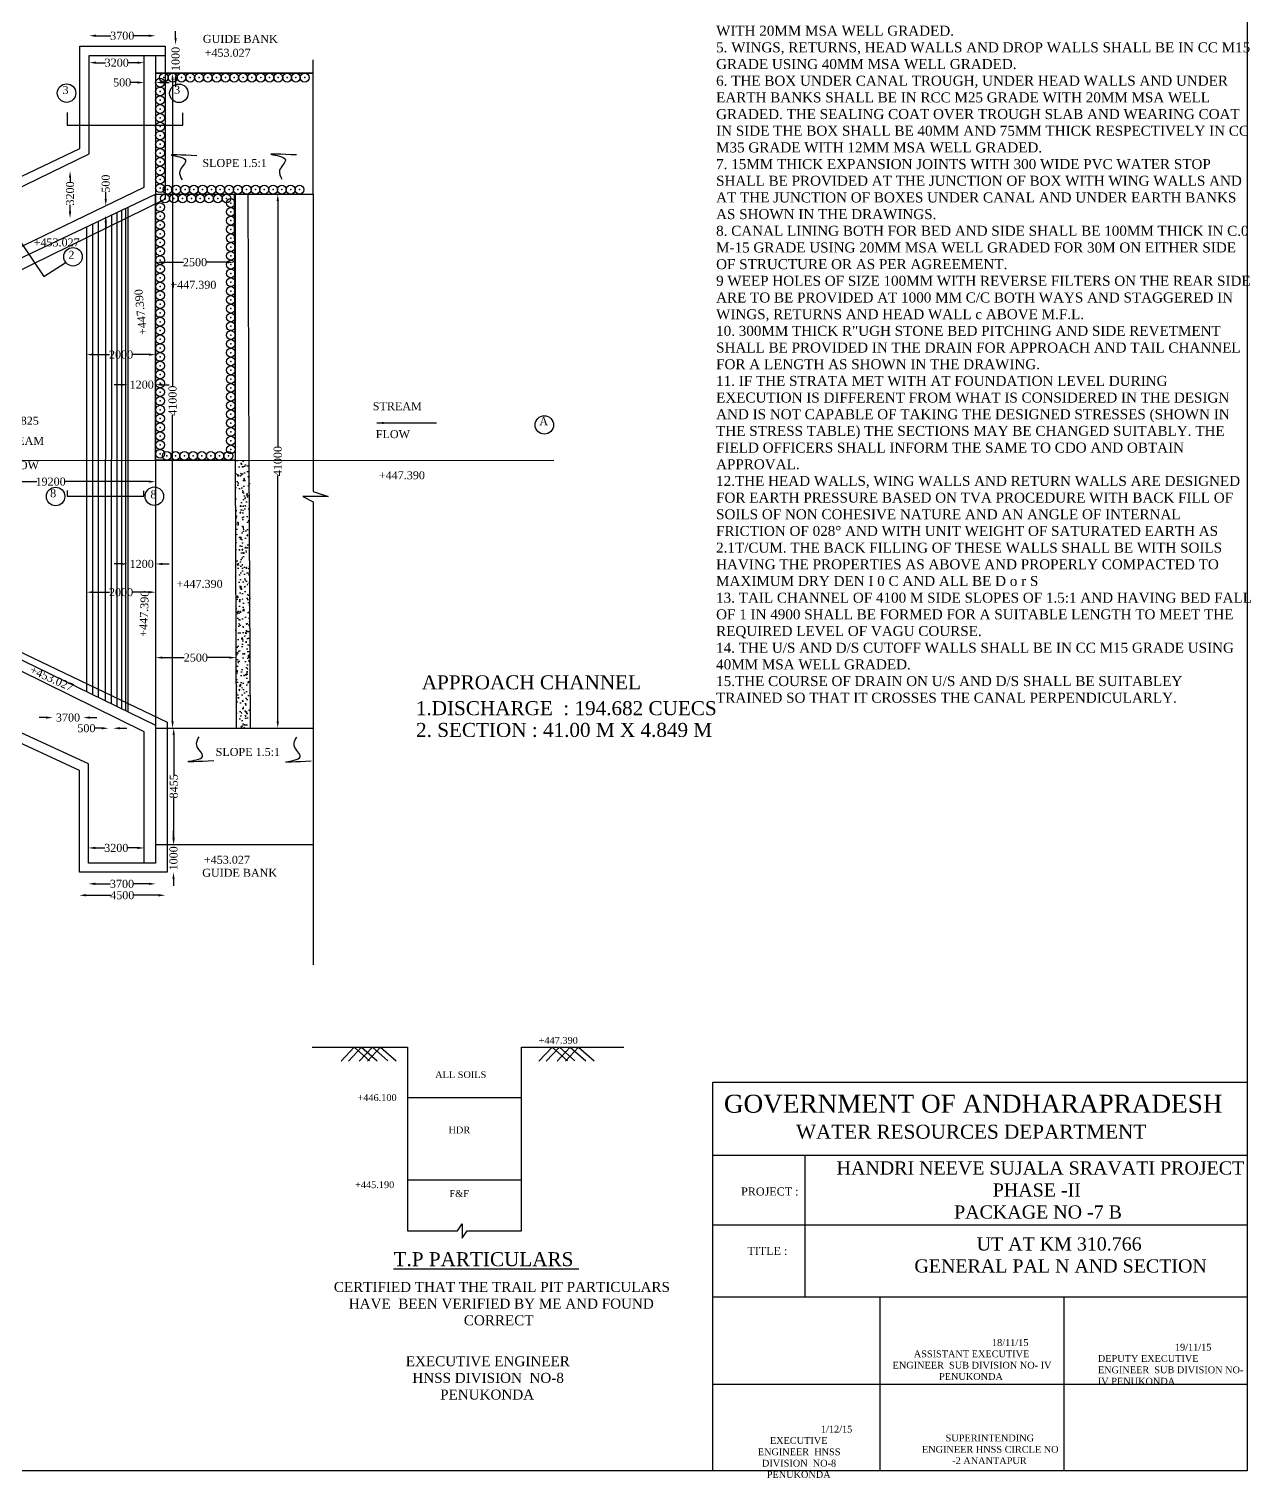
# Model space of a CAD drawing. Header units: feet. Extents: x -53249207 to -53240457, y 22140708 to 22146555.
# Drawn here: x -53243518 to -53240464, y 22140708 to 22144329 of the extents above; entities that cross this region are included whole.
import ezdxf

# ---------------------------------------------------------------- set-up
doc = ezdxf.new("R2010")
doc.units = ezdxf.units.FT
doc.header["$MEASUREMENT"] = 0
doc.header["$PDMODE"] = 32
doc.header["$PDSIZE"] = 22
doc.layers.add('DIMENSION', color=7, linetype='Continuous')
doc.styles.get("Standard").update_dxf_attribs({"font": 'times.ttf', "height": 20})
doc.dimstyles.get("Standard").update_dxf_attribs({"dimtxt": 17, "dimasz": 17, "dimexe": 0.18, "dimexo": 0.0625, "dimgap": 0.09, "dimtad": 0, "dimdec": 0, "dimzin": 0, "dimdsep": 46, "dimtxsty": 'Standard', "dimcen": 0.09, "dimse1": 1, "dimse2": 1, "dimadec": 0, "dimazin": 0, "dimtfac": 1, "dimtdec": 0, "dimtofl": 0, "dimtmove": 0, "dimatfit": 3, "dimfxl": 1, "dimtolj": 1, "dimtzin": 0, "dimarcsym": 0})

# ---------------------------------------------------------------- blocks, each defined once
blk = doc.blocks.new('*D150')
at = {"layer": 'Defpoints', "color": 0, "transparency": 16777216}
for p in [(-53243454.8, 22143974.3), (-53243415.8, 22143855.8), (-53243391.8, 22143855.8)]:
    blk.add_point(p, dxfattribs=at)
at = {"layer": 'DIMENSION', "color": 0, "lineweight": -2, "transparency": 16777216}
for p, q in [((-53243415.8, 22143957.3), (-53243415.8, 22143946.3)), ((-53243415.8, 22143872.8), (-53243415.8, 22143889.3))]:
    blk.add_line(p, q, dxfattribs=at)
at = {"layer": 'DIMENSION', "color": 0, "transparency": 16777216}
for points in [[(-53243418.6, 22143957.3), (-53243413, 22143957.3), (-53243415.8, 22143974.3)], [(-53243418.6, 22143872.8), (-53243413, 22143872.8), (-53243415.8, 22143855.8)]]:
    blk.add_solid(points, dxfattribs=at)
at = {"layer": 'DIMENSION', "color": 0, "transparency": 16777216, "insert": (-53243415.8, 22143917.8), "char_height": 20, "attachment_point": 5, "rotation": 90}
blk.add_mtext('\\A1;3200', dxfattribs=at)
blk = doc.blocks.new('*D151')
at = {"layer": 'Defpoints', "color": 0, "transparency": 16777216}
for p in [(-53243326.6, 22143887.3), (-53243326.6, 22143887.3), (-53243314.8, 22143862.8)]:
    blk.add_point(p, dxfattribs=at)
at = {"layer": 'DIMENSION', "color": 0, "lineweight": -2, "transparency": 16777216}
for p, q in [((-53243326.6, 22143904.3), (-53243326.6, 22143921.3)), ((-53243326.6, 22143845.8), (-53243326.6, 22143828.8))]:
    blk.add_line(p, q, dxfattribs=at)
at = {"layer": 'DIMENSION', "color": 0, "transparency": 16777216}
for points in [[(-53243329.4, 22143904.3), (-53243323.7, 22143904.3), (-53243326.6, 22143887.3)], [(-53243329.4, 22143845.8), (-53243323.7, 22143845.8), (-53243326.6, 22143862.8)]]:
    blk.add_solid(points, dxfattribs=at)
at = {"layer": 'DIMENSION', "color": 0, "transparency": 16777216, "insert": (-53243326.6, 22143942.3), "char_height": 20, "attachment_point": 5, "rotation": 90}
blk.add_mtext('\\A1;500', dxfattribs=at)
blk = doc.blocks.new('*D152')
at = {"layer": 'Defpoints', "color": 0, "transparency": 16777216}
for p in [(-53243230.5, 22144227.1), (-53243201.8, 22144227.1), (-53243230.5, 22144195.1)]:
    blk.add_point(p, dxfattribs=at)
at = {"layer": 'DIMENSION', "color": 0, "lineweight": -2, "transparency": 16777216}
for p, q in [((-53243247.5, 22144195.1), (-53243264.5, 22144195.1)), ((-53243184.8, 22144195.1), (-53243167.8, 22144195.1))]:
    blk.add_line(p, q, dxfattribs=at)
at = {"layer": 'DIMENSION', "color": 0, "transparency": 16777216}
for points in [[(-53243247.5, 22144197.9), (-53243247.5, 22144192.2), (-53243230.5, 22144195.1)], [(-53243184.8, 22144197.9), (-53243184.8, 22144192.2), (-53243201.8, 22144195.1)]]:
    blk.add_solid(points, dxfattribs=at)
at = {"layer": 'DIMENSION', "color": 0, "transparency": 16777216, "insert": (-53243285.5, 22144195.1), "char_height": 20, "attachment_point": 5}
blk.add_mtext('\\A1;500', dxfattribs=at)
blk = doc.blocks.new('*D153')
at = {"layer": 'Defpoints', "color": 0, "transparency": 16777216}
for p in [(-53243367.7, 22144244.6), (-53243367.7, 22144244.6), (-53243230.5, 22144244.6)]:
    blk.add_point(p, dxfattribs=at)
at = {"layer": 'DIMENSION', "color": 0, "lineweight": -2, "transparency": 16777216}
for p, q in [((-53243350.7, 22144244.6), (-53243327.6, 22144244.6)), ((-53243247.5, 22144244.6), (-53243270.6, 22144244.6))]:
    blk.add_line(p, q, dxfattribs=at)
at = {"layer": 'DIMENSION', "color": 0, "transparency": 16777216}
for points in [[(-53243350.7, 22144247.4), (-53243350.7, 22144241.8), (-53243367.7, 22144244.6)], [(-53243247.5, 22144247.4), (-53243247.5, 22144241.8), (-53243230.5, 22144244.6)]]:
    blk.add_solid(points, dxfattribs=at)
at = {"layer": 'DIMENSION', "color": 0, "transparency": 16777216, "insert": (-53243299.1, 22144244.6), "char_height": 20, "attachment_point": 5}
blk.add_mtext('\\A1;3200', dxfattribs=at)
blk = doc.blocks.new('*D154')
at = {"layer": 'Defpoints', "color": 0, "transparency": 16777216}
for p in [(-53243152.9, 22144289.6), (-53243152, 22144289.6), (-53243154, 22144218.3)]:
    blk.add_point(p, dxfattribs=at)
at = {"layer": 'DIMENSION', "color": 0, "lineweight": -2, "transparency": 16777216}
for p, q in [((-53243152, 22144306.6), (-53243152, 22144323.6)), ((-53243152, 22144201.3), (-53243152, 22144184.3))]:
    blk.add_line(p, q, dxfattribs=at)
at = {"layer": 'DIMENSION', "color": 0, "transparency": 16777216}
for points in [[(-53243154.8, 22144306.6), (-53243149.1, 22144306.6), (-53243152, 22144289.6)], [(-53243154.8, 22144201.3), (-53243149.1, 22144201.3), (-53243152, 22144218.3)]]:
    blk.add_solid(points, dxfattribs=at)
at = {"layer": 'DIMENSION', "color": 0, "transparency": 16777216, "insert": (-53243152, 22144253.9), "char_height": 20, "attachment_point": 5, "rotation": 90}
blk.add_mtext('\\A1;1000', dxfattribs=at)
blk = doc.blocks.new('*D155')
at = {"layer": 'Defpoints', "color": 0, "transparency": 16777216}
for p in [(-53243154, 22144218.3), (-53243159.5, 22142581.5), (-53243154, 22142581.5)]:
    blk.add_point(p, dxfattribs=at)
at = {"layer": 'DIMENSION', "color": 0, "lineweight": -2, "transparency": 16777216}
for p, q in [((-53243159.5, 22144201.3), (-53243159.5, 22143436.1)), ((-53243159.5, 22142598.5), (-53243159.5, 22143363.6))]:
    blk.add_line(p, q, dxfattribs=at)
at = {"layer": 'DIMENSION', "color": 0, "transparency": 16777216}
for points in [[(-53243162.4, 22144201.3), (-53243156.7, 22144201.3), (-53243159.5, 22144218.3)], [(-53243162.4, 22142598.5), (-53243156.7, 22142598.5), (-53243159.5, 22142581.5)]]:
    blk.add_solid(points, dxfattribs=at)
at = {"layer": 'DIMENSION', "color": 0, "transparency": 16777216, "insert": (-53243159.5, 22143399.9), "char_height": 20, "attachment_point": 5, "rotation": 90}
blk.add_mtext('\\A1;41000', dxfattribs=at)
blk = doc.blocks.new('*D156')
at = {"layer": 'Defpoints', "color": 0, "transparency": 16777216}
for p in [(-53243159.5, 22142581.5), (-53243159.5, 22142291), (-53243156.7, 22142291)]:
    blk.add_point(p, dxfattribs=at)
at = {"layer": 'DIMENSION', "color": 0, "lineweight": -2, "transparency": 16777216}
for p, q in [((-53243156.7, 22142564.5), (-53243156.7, 22142464)), ((-53243156.7, 22142308), (-53243156.7, 22142408.5))]:
    blk.add_line(p, q, dxfattribs=at)
at = {"layer": 'DIMENSION', "color": 0, "transparency": 16777216}
for points in [[(-53243159.5, 22142564.5), (-53243153.9, 22142564.5), (-53243156.7, 22142581.5)], [(-53243159.5, 22142308), (-53243153.9, 22142308), (-53243156.7, 22142291)]]:
    blk.add_solid(points, dxfattribs=at)
at = {"layer": 'DIMENSION', "color": 0, "transparency": 16777216, "insert": (-53243156.7, 22142436.2), "char_height": 20, "attachment_point": 5, "rotation": 90}
blk.add_mtext('\\A1;8455', dxfattribs=at)
blk = doc.blocks.new('*D157')
at = {"layer": 'Defpoints', "color": 0, "transparency": 16777216}
for p in [(-53243156.7, 22142291), (-53243157.2, 22142221.2), (-53243152.8, 22142221.2)]:
    blk.add_point(p, dxfattribs=at)
at = {"layer": 'DIMENSION', "color": 0, "lineweight": -2, "transparency": 16777216}
for p, q in [((-53243157.2, 22142308), (-53243157.2, 22142325)), ((-53243157.2, 22142204.2), (-53243157.2, 22142187.2))]:
    blk.add_line(p, q, dxfattribs=at)
at = {"layer": 'DIMENSION', "color": 0, "transparency": 16777216}
for points in [[(-53243160, 22142308), (-53243154.4, 22142308), (-53243157.2, 22142291)], [(-53243160, 22142204.2), (-53243154.4, 22142204.2), (-53243157.2, 22142221.2)]]:
    blk.add_solid(points, dxfattribs=at)
at = {"layer": 'DIMENSION', "color": 0, "transparency": 16777216, "insert": (-53243157.2, 22142256.1), "char_height": 20, "attachment_point": 5, "rotation": 90}
blk.add_mtext('\\A1;1000', dxfattribs=at)
blk = doc.blocks.new('*D158')
at = {"layer": 'Defpoints', "color": 0, "transparency": 16777216}
for p in [(-53243370, 22142282.2), (-53243230.3, 22142282.2), (-53243230.3, 22142282.2)]:
    blk.add_point(p, dxfattribs=at)
at = {"layer": 'DIMENSION', "color": 0, "lineweight": -2, "transparency": 16777216}
for p, q in [((-53243353, 22142282.2), (-53243328.7, 22142282.2)), ((-53243247.3, 22142282.2), (-53243271.7, 22142282.2))]:
    blk.add_line(p, q, dxfattribs=at)
at = {"layer": 'DIMENSION', "color": 0, "transparency": 16777216}
for points in [[(-53243353, 22142285), (-53243353, 22142279.4), (-53243370, 22142282.2)], [(-53243247.3, 22142285), (-53243247.3, 22142279.4), (-53243230.3, 22142282.2)]]:
    blk.add_solid(points, dxfattribs=at)
at = {"layer": 'DIMENSION', "color": 0, "transparency": 16777216, "insert": (-53243300.2, 22142282.2), "char_height": 20, "attachment_point": 5}
blk.add_mtext('\\A1;3200', dxfattribs=at)
blk = doc.blocks.new('*D159')
at = {"layer": 'Defpoints', "color": 0, "transparency": 16777216}
for p in [(-53243370, 22142244.5), (-53243201.8, 22142244.5), (-53243201.8, 22142192.4)]:
    blk.add_point(p, dxfattribs=at)
at = {"layer": 'DIMENSION', "color": 0, "lineweight": -2, "transparency": 16777216}
for p, q in [((-53243353, 22142192.4), (-53243314.4, 22142192.4)), ((-53243218.8, 22142192.4), (-53243257.4, 22142192.4))]:
    blk.add_line(p, q, dxfattribs=at)
at = {"layer": 'DIMENSION', "color": 0, "transparency": 16777216}
for points in [[(-53243353, 22142195.3), (-53243353, 22142189.6), (-53243370, 22142192.4)], [(-53243218.8, 22142195.3), (-53243218.8, 22142189.6), (-53243201.8, 22142192.4)]]:
    blk.add_solid(points, dxfattribs=at)
at = {"layer": 'DIMENSION', "color": 0, "transparency": 16777216, "insert": (-53243285.9, 22142192.4), "char_height": 20, "attachment_point": 5}
blk.add_mtext('\\A1;3700', dxfattribs=at)
blk = doc.blocks.new('*D160')
at = {"layer": 'Defpoints', "color": 0, "transparency": 16777216}
for p in [(-53243392.9, 22142163.9), (-53243177.7, 22142163.9), (-53243177.7, 22142163.9)]:
    blk.add_point(p, dxfattribs=at)
at = {"layer": 'DIMENSION', "color": 0, "lineweight": -2, "transparency": 16777216}
for p, q in [((-53243375.9, 22142163.9), (-53243314.2, 22142163.9)), ((-53243194.7, 22142163.9), (-53243256.5, 22142163.9))]:
    blk.add_line(p, q, dxfattribs=at)
at = {"layer": 'DIMENSION', "color": 0, "transparency": 16777216}
for points in [[(-53243375.9, 22142166.8), (-53243375.9, 22142161.1), (-53243392.9, 22142163.9)], [(-53243194.7, 22142166.8), (-53243194.7, 22142161.1), (-53243177.7, 22142163.9)]]:
    blk.add_solid(points, dxfattribs=at)
at = {"layer": 'DIMENSION', "color": 0, "transparency": 16777216, "insert": (-53243285.3, 22142163.9), "char_height": 20, "attachment_point": 5}
blk.add_mtext('\\A1;4500', dxfattribs=at)
blk = doc.blocks.new('*D161')
at = {"layer": 'Defpoints', "color": 0, "transparency": 16777216}
for p in [(-53243308, 22142640.5), (-53243319.9, 22142616.4), (-53243319.9, 22142581.3)]:
    blk.add_point(p, dxfattribs=at)
at = {"layer": 'DIMENSION', "color": 0, "lineweight": -2, "transparency": 16777216}
for p, q in [((-53243336.9, 22142581.3), (-53243353.9, 22142581.3)), ((-53243291, 22142581.3), (-53243274, 22142581.3))]:
    blk.add_line(p, q, dxfattribs=at)
at = {"layer": 'DIMENSION', "color": 0, "transparency": 16777216}
for points in [[(-53243336.9, 22142584.1), (-53243336.9, 22142578.5), (-53243319.9, 22142581.3)], [(-53243291, 22142584.1), (-53243291, 22142578.5), (-53243308, 22142581.3)]]:
    blk.add_solid(points, dxfattribs=at)
at = {"layer": 'DIMENSION', "color": 0, "transparency": 16777216, "insert": (-53243374.9, 22142581.3), "char_height": 20, "attachment_point": 5}
blk.add_mtext('\\A1;500', dxfattribs=at)
blk = doc.blocks.new('*D162')
at = {"layer": 'Defpoints', "color": 0, "transparency": 16777216}
for p in [(-53243383, 22142677), (-53243458.8, 22142608), (-53243458.8, 22142532.8)]:
    blk.add_point(p, dxfattribs=at)
at = {"layer": 'DIMENSION', "color": 0, "lineweight": -2, "transparency": 16777216}
for p, q in [((-53243475.8, 22142608), (-53243492.8, 22142608)), ((-53243366, 22142608), (-53243349, 22142608))]:
    blk.add_line(p, q, dxfattribs=at)
at = {"layer": 'DIMENSION', "color": 0, "transparency": 16777216}
for points in [[(-53243475.8, 22142610.8), (-53243475.8, 22142605.2), (-53243458.8, 22142608)], [(-53243366, 22142610.8), (-53243366, 22142605.2), (-53243383, 22142608)]]:
    blk.add_solid(points, dxfattribs=at)
at = {"layer": 'DIMENSION', "color": 0, "transparency": 16777216, "insert": (-53243420.9, 22142608), "char_height": 20, "attachment_point": 5}
blk.add_mtext('\\A1;3700', dxfattribs=at)
blk = doc.blocks.new('*D163')
at = {"layer": 'Defpoints', "color": 0, "transparency": 16777216}
for p in [(-53243201.8, 22142757), (-53243001, 22142757.8), (-53243001, 22142757.8)]:
    blk.add_point(p, dxfattribs=at)
at = {"layer": 'DIMENSION', "color": 0, "lineweight": -2, "transparency": 16777216}
for p, q in [((-53243184.8, 22142757.8), (-53243130.2, 22142757.8)), ((-53243018, 22142757.8), (-53243072.6, 22142757.8))]:
    blk.add_line(p, q, dxfattribs=at)
at = {"layer": 'DIMENSION', "color": 0, "transparency": 16777216}
for points in [[(-53243184.8, 22142760.7), (-53243184.8, 22142755), (-53243201.8, 22142757.8)], [(-53243018, 22142760.7), (-53243018, 22142755), (-53243001, 22142757.8)]]:
    blk.add_solid(points, dxfattribs=at)
at = {"layer": 'DIMENSION', "color": 0, "transparency": 16777216, "insert": (-53243101.4, 22142757.8), "char_height": 20, "attachment_point": 5}
blk.add_mtext('\\A1;2500', dxfattribs=at)
blk = doc.blocks.new('*D164')
at = {"layer": 'Defpoints', "color": 0, "transparency": 16777216}
for p in [(-53243374.7, 22142921.3), (-53243374.7, 22142920.9), (-53243201.8, 22142920.9)]:
    blk.add_point(p, dxfattribs=at)
at = {"layer": 'DIMENSION', "color": 0, "lineweight": -2, "transparency": 16777216}
for p, q in [((-53243357.7, 22142921.3), (-53243317, 22142921.3)), ((-53243218.8, 22142921.3), (-53243259.5, 22142921.3))]:
    blk.add_line(p, q, dxfattribs=at)
at = {"layer": 'DIMENSION', "color": 0, "transparency": 16777216}
for points in [[(-53243357.7, 22142924.2), (-53243357.7, 22142918.5), (-53243374.7, 22142921.3)], [(-53243218.8, 22142924.2), (-53243218.8, 22142918.5), (-53243201.8, 22142921.3)]]:
    blk.add_solid(points, dxfattribs=at)
at = {"layer": 'DIMENSION', "color": 0, "transparency": 16777216, "insert": (-53243288.3, 22142921.3), "char_height": 20, "attachment_point": 5}
blk.add_mtext('\\A1;2000', dxfattribs=at)
blk = doc.blocks.new('*D165')
at = {"layer": 'Defpoints', "color": 0, "transparency": 16777216}
for p in [(-53243271.6, 22142991.9), (-53243201.8, 22142991.9), (-53243201.8, 22142991.9)]:
    blk.add_point(p, dxfattribs=at)
at = {"layer": 'DIMENSION', "color": 0, "lineweight": -2, "transparency": 16777216}
for p, q in [((-53243288.6, 22142991.9), (-53243305.6, 22142991.9)), ((-53243184.8, 22142991.9), (-53243167.8, 22142991.9))]:
    blk.add_line(p, q, dxfattribs=at)
at = {"layer": 'DIMENSION', "color": 0, "transparency": 16777216}
for points in [[(-53243288.6, 22142994.7), (-53243288.6, 22142989.1), (-53243271.6, 22142991.9)], [(-53243184.8, 22142994.7), (-53243184.8, 22142989.1), (-53243201.8, 22142991.9)]]:
    blk.add_solid(points, dxfattribs=at)
at = {"layer": 'DIMENSION', "color": 0, "transparency": 16777216, "insert": (-53243236.7, 22142991.9), "char_height": 20, "attachment_point": 5}
blk.add_mtext('\\A1;1200', dxfattribs=at)
blk = doc.blocks.new('*D166')
at = {"layer": 'Defpoints', "color": 0, "transparency": 16777216}
for p in [(-53243201.8, 22143741.7), (-53243005, 22143745.8), (-53243005, 22143742.5)]:
    blk.add_point(p, dxfattribs=at)
at = {"layer": 'DIMENSION', "color": 0, "lineweight": -2, "transparency": 16777216}
for p, q in [((-53243184.8, 22143745.8), (-53243132.2, 22143745.8)), ((-53243022, 22143745.8), (-53243074.6, 22143745.8))]:
    blk.add_line(p, q, dxfattribs=at)
at = {"layer": 'DIMENSION', "color": 0, "transparency": 16777216}
for points in [[(-53243184.8, 22143748.7), (-53243184.8, 22143743), (-53243201.8, 22143745.8)], [(-53243022, 22143748.7), (-53243022, 22143743), (-53243005, 22143745.8)]]:
    blk.add_solid(points, dxfattribs=at)
at = {"layer": 'DIMENSION', "color": 0, "transparency": 16777216, "insert": (-53243103.4, 22143745.8), "char_height": 20, "attachment_point": 5}
blk.add_mtext('\\A1;2500', dxfattribs=at)
blk = doc.blocks.new('*D167')
at = {"layer": 'Defpoints', "color": 0, "transparency": 16777216}
for p in [(-53242902.5, 22143916.3), (-53242902.5, 22142581.5), (-53242896.6, 22142581.5)]:
    blk.add_point(p, dxfattribs=at)
at = {"layer": 'DIMENSION', "color": 0, "lineweight": -2, "transparency": 16777216}
for p, q in [((-53242896.6, 22143899.3), (-53242896.6, 22143285.1)), ((-53242896.6, 22142598.5), (-53242896.6, 22143212.6))]:
    blk.add_line(p, q, dxfattribs=at)
at = {"layer": 'DIMENSION', "color": 0, "transparency": 16777216}
for points in [[(-53242899.4, 22143899.3), (-53242893.7, 22143899.3), (-53242896.6, 22143916.3)], [(-53242899.4, 22142598.5), (-53242893.7, 22142598.5), (-53242896.6, 22142581.5)]]:
    blk.add_solid(points, dxfattribs=at)
at = {"layer": 'DIMENSION', "color": 0, "transparency": 16777216, "insert": (-53242896.6, 22143248.9), "char_height": 20, "attachment_point": 5, "rotation": 90}
blk.add_mtext('\\A1;41000', dxfattribs=at)
blk = doc.blocks.new('*D168')
at = {"layer": 'Defpoints', "color": 0, "transparency": 16777216}
for p in [(-53243727, 22143197.6), (-53243201.8, 22143197.6), (-53243201.8, 22143197.6)]:
    blk.add_point(p, dxfattribs=at)
at = {"layer": 'DIMENSION', "color": 0, "lineweight": -2, "transparency": 16777216}
for p, q in [((-53243710, 22143197.6), (-53243499.2, 22143197.6)), ((-53243218.8, 22143197.6), (-53243429.7, 22143197.6))]:
    blk.add_line(p, q, dxfattribs=at)
at = {"layer": 'DIMENSION', "color": 0, "transparency": 16777216}
for points in [[(-53243710, 22143200.4), (-53243710, 22143194.8), (-53243727, 22143197.6)], [(-53243218.8, 22143200.4), (-53243218.8, 22143194.8), (-53243201.8, 22143197.6)]]:
    blk.add_solid(points, dxfattribs=at)
at = {"layer": 'DIMENSION', "color": 0, "transparency": 16777216, "insert": (-53243464.4, 22143197.6), "char_height": 20, "attachment_point": 5}
blk.add_mtext('\\A1;19200', dxfattribs=at)
blk = doc.blocks.new('*D183')
at = {"layer": 'Defpoints', "color": 0, "transparency": 16777216}
for p in [(-53243271.5, 22143439.9), (-53243201.8, 22143439.9), (-53243201.8, 22143439.9)]:
    blk.add_point(p, dxfattribs=at)
at = {"layer": 'DIMENSION', "color": 0, "lineweight": -2, "transparency": 16777216}
for p, q in [((-53243288.5, 22143439.9), (-53243305.5, 22143439.9)), ((-53243184.8, 22143439.9), (-53243167.8, 22143439.9))]:
    blk.add_line(p, q, dxfattribs=at)
at = {"layer": 'DIMENSION', "color": 0, "transparency": 16777216}
for points in [[(-53243288.5, 22143442.7), (-53243288.5, 22143437), (-53243271.5, 22143439.9)], [(-53243184.8, 22143442.7), (-53243184.8, 22143437), (-53243201.8, 22143439.9)]]:
    blk.add_solid(points, dxfattribs=at)
at = {"layer": 'DIMENSION', "color": 0, "transparency": 16777216, "insert": (-53243236.7, 22143439.9), "char_height": 20, "attachment_point": 5}
blk.add_mtext('\\A1;1200', dxfattribs=at)
blk = doc.blocks.new('*D184')
at = {"layer": 'Defpoints', "color": 0, "transparency": 16777216}
for p in [(-53243374.6, 22143514.7), (-53243201.8, 22143515.1), (-53243201.8, 22143514.7)]:
    blk.add_point(p, dxfattribs=at)
at = {"layer": 'DIMENSION', "color": 0, "lineweight": -2, "transparency": 16777216}
for p, q in [((-53243357.6, 22143515.1), (-53243317, 22143515.1)), ((-53243218.8, 22143515.1), (-53243259.4, 22143515.1))]:
    blk.add_line(p, q, dxfattribs=at)
at = {"layer": 'DIMENSION', "color": 0, "transparency": 16777216}
for points in [[(-53243357.6, 22143517.9), (-53243357.6, 22143512.3), (-53243374.6, 22143515.1)], [(-53243218.8, 22143517.9), (-53243218.8, 22143512.3), (-53243201.8, 22143515.1)]]:
    blk.add_solid(points, dxfattribs=at)
at = {"layer": 'DIMENSION', "color": 0, "transparency": 16777216, "insert": (-53243288.2, 22143515.1), "char_height": 20, "attachment_point": 5}
blk.add_mtext('\\A1;2000', dxfattribs=at)
blk = doc.blocks.new('*D218')
at = {"layer": 'Defpoints', "color": 0, "transparency": 16777216}
for p in [(-53243368.2, 22144314.9), (-53243202.5, 22144314.4), (-53243202.5, 22144311.9)]:
    blk.add_point(p, dxfattribs=at)
at = {"layer": 'DIMENSION', "color": 0, "lineweight": -2, "transparency": 16777216}
for p, q in [((-53243351.2, 22144311.9), (-53243313.8, 22144311.9)), ((-53243219.5, 22144311.9), (-53243256.8, 22144311.9))]:
    blk.add_line(p, q, dxfattribs=at)
at = {"layer": 'DIMENSION', "color": 0, "transparency": 16777216}
for points in [[(-53243351.2, 22144314.8), (-53243351.2, 22144309.1), (-53243368.2, 22144311.9)], [(-53243219.5, 22144314.8), (-53243219.5, 22144309.1), (-53243202.5, 22144311.9)]]:
    blk.add_solid(points, dxfattribs=at)
at = {"layer": 'DIMENSION', "color": 0, "transparency": 16777216, "insert": (-53243285.3, 22144311.9), "char_height": 20, "attachment_point": 5}
blk.add_mtext('\\A1;3700', dxfattribs=at)

msp = doc.modelspace()

# ---------------------------------------------------------------- hatches: boundary and pattern name
at = {"layer": 'DIMENSION'}
h = msp.add_hatch(dxfattribs=at)
h.set_pattern_fill('AR-CONC', color=256, scale=5, style=0)
h.set_pattern_definition([(50, (0, 0), (35.86300913, -3.137606749), [3.75, -41.25]), (355, (0, 0), (-6.93756668, 37.609606685), [3, -33]), (100.4514, (2.99, -0.26), (28.925469086, 34.471977103), [3.1870095, -35.0571056]), (46.1842, (0, 10), (53.36205243, -8.275950716), [5.625, -61.875]), (96.6356, (4.447, 9.31), (46.733135277, 48.705893545), [4.7805144, -52.58565]), (351.1842, (0, 10), (46.733097257, 48.705930046), [4.5, -49.5]), (21, (5, 7.5), (29.845352606, -20.130944533), [3.75, -41.25]), (326, (5, 7.5), (12.165766596, 36.257502252), [3, -33]), (71.4514, (7.487, 5.822), (42.01113143, 16.126524835), [3.1870095, -35.0571056]), (37.5, (0, 0), (0.607992766, 16.6446926916), [0, -32.6, 0, -33.5, 0, -33.125]), (7.5, (0, 0), (13.153476872, 19.720585594), [0, -19.1, 0, -31.85, 0, -12.625]), (327.5, (-11.15, 0), (26.6911218086, -1.1277435867), [0, -12.5, 0, -39, 0, -51.75]), (317.5, (-16.15, 0), (29.159308467, 5.005249117), [0, -16.25, 0, -25.9, 0, -36.75])])
h.paths.add_polyline_path([(-53242967.7, 22143251), (-53243003, 22143251), (-53243000.2, 22142581.5), (-53242964.7, 22142581.5)])

# ---------------------------------------------------------------- linework, layer by layer
for points in [[(-53240473.4, 22140725.5), (-53249206.7, 22140725.5), (-53249206.7, 22146555), (-53240473.4, 22146555)], [(-53242808, 22144218.3), (-53243201.8, 22144218.3), (-53243201.8, 22143916.3), (-53242808, 22143916.3)], [(-53243201.8, 22143916.3), (-53243003, 22143916.3), (-53243003, 22143251), (-53243201.8, 22143251)], [(-53241809.1, 22141697), (-53240473.4, 22141697), (-53240473.4, 22140725.5), (-53241809.1, 22140725.5)]]:
    msp.add_lwpolyline(points, close=True, dxfattribs=at)
for points in [[(-53243924.4, 22143716.2), (-53243890.8, 22143716.2), (-53243890.8, 22143837.6), (-53243795.8, 22143837.6), (-53243391.2, 22144030.2), (-53243391.2, 22144286.2), (-53243177.7, 22144286.2), (-53243177.7, 22143903.4), (-53243706.5, 22143644.7), (-53243706.5, 22143404.4)], [(-53243872.6, 22142681.9), (-53243872.6, 22143813.8), (-53243786, 22143813.8), (-53243367.7, 22144016.5), (-53243367.7, 22144262.8), (-53243177.7, 22144262.8)], [(-53243727.7, 22143693.9), (-53243230.5, 22143933.6), (-53243230.5, 22144262.8)], [(-53243201.8, 22144262.8), (-53243201.8, 22142587.6)], [(-53243727.7, 22143667.3), (-53243201.8, 22143916.3), (-53242808, 22143916.3), (-53242808, 22144251.7)], [(-53243201.8, 22144218.3), (-53242808, 22144218.3)], [(-53243423, 22144119.9), (-53243423, 22144088.2), (-53243134.2, 22144088.2), (-53243134.2, 22144119.6)], [(-53243625.8, 22144037.7), (-53243679.5, 22144003.3), (-53243481.3, 22143710.4), (-53243428.1, 22143744.5)], [(-53243005.7, 22143916.3), (-53243000.2, 22142581.5), (-53242964.7, 22142581.5), (-53242967.7, 22143251)], [(-53242967.7, 22143251), (-53242970.2, 22143916.3)], [(-53242808, 22143916.3), (-53242808, 22143173), (-53242770.7, 22143160.1), (-53242834.3, 22143160.1), (-53242808, 22143147.2), (-53242808, 22141990)], [(-53243298.6, 22143870.5), (-53243298.8, 22142636)], [(-53243286.9, 22143876), (-53243287.1, 22142630.3)], [(-53243276.9, 22143880.8), (-53243277, 22142625.4)], [(-53243271.5, 22143883.3), (-53243271.6, 22142622.8)], [(-53243374.6, 22143834.5), (-53243374.7, 22142673)], [(-53243359.6, 22143841.6), (-53243359.8, 22142665.7)], [(-53243345.7, 22143848.2), (-53243345.8, 22142658.9)], [(-53243327.6, 22143856.7), (-53243327.8, 22142650.1)], [(-53243312.5, 22143863.9), (-53243312.7, 22142642.8)], [(-53249038.3, 22143254.4), (-53242206.8, 22143250.6)], [(-53243423, 22143175.5), (-53243423, 22143161.5), (-53243231.5, 22143161.5), (-53243231.5, 22143175)], [(-53243706.5, 22142851.2), (-53243173.2, 22142596.4), (-53243173.2, 22142221.3), (-53243392.5, 22142221.3), (-53243392.5, 22142475.9), (-53243788.1, 22142658.6), (-53243892.4, 22142658.6), (-53243892.4, 22142793.8), (-53243924.4, 22142793.8)], [(-53243727.7, 22142845), (-53243201.8, 22142588.8)], [(-53243230.3, 22142244.5), (-53243230.3, 22142572.3), (-53243727.7, 22142817.3)], [(-53243201.8, 22142587.6), (-53243201.8, 22142244.5), (-53243370, 22142244.5), (-53243370, 22142492.1), (-53243783.3, 22142681.9), (-53243872.6, 22142681.9)], [(-53243201.8, 22142581.5), (-53242808, 22142581.5)], [(-53243201.8, 22142291), (-53242808, 22142291)], [(-53242810.9, 22141783.9), (-53242572, 22141783.9), (-53242572, 22141325.7), (-53242447.5, 22141325.7), (-53242435.4, 22141342.8), (-53242435.4, 22141307), (-53242422.9, 22141325.7), (-53242287.5, 22141325.7), (-53242287.5, 22141783.9), (-53242031.1, 22141783.9)], [(-53242738.4, 22141749.5), (-53242705.7, 22141783.9), (-53242666.9, 22141750.3)], [(-53242719.9, 22141749.5), (-53242687.2, 22141783.9), (-53242648.4, 22141750.3)], [(-53242692.8, 22141749.5), (-53242660, 22141783.9), (-53242621.2, 22141750.3)], [(-53242672.2, 22141749.5), (-53242639.5, 22141783.9), (-53242600.7, 22141750.3)], [(-53242243.7, 22141749.5), (-53242211, 22141783.9), (-53242172.2, 22141750.3)], [(-53242225.2, 22141749.5), (-53242192.5, 22141783.9), (-53242153.7, 22141750.3)], [(-53242198.1, 22141749.5), (-53242165.3, 22141783.9), (-53242126.5, 22141750.3)], [(-53242177.5, 22141749.5), (-53242144.8, 22141783.9), (-53242106, 22141750.3)], [(-53242572, 22141658.9), (-53242287.5, 22141658.9)], [(-53241809.1, 22141514.2), (-53240473.4, 22141514.2)], [(-53241579.3, 22141514.2), (-53241579.3, 22141160.4)], [(-53242572, 22141452.8), (-53242287.5, 22141452.8)], [(-53241809.1, 22141340), (-53240473.4, 22141340)], [(-53241809.1, 22141160.4), (-53240473.4, 22141160.4)], [(-53241391.8, 22141160.4), (-53241391.8, 22140725.5)], [(-53240931.6, 22141160.4), (-53240931.6, 22140725.5)], [(-53241809.1, 22140942.5), (-53240473.4, 22140942.5)]]:
    msp.add_lwpolyline(points, dxfattribs=at)
for centre in [(-53243424.5, 22144168.6), (-53243143.7, 22144168.1), (-53243408.3, 22143759.6), (-53242230.2, 22143339.3), (-53243451.9, 22143160.5), (-53243205, 22143161.2)]:
    msp.add_circle(centre, 23.1, dxfattribs=at)
for points in [[(-53243099.1, 22144011.9), (-53243160.6, 22144012.9), (-53243127, 22144000.6), (-53243141.6, 22143973.3), (-53243135.6, 22143951.5)], [(-53242849.6, 22144013.9), (-53242911.1, 22144014.9), (-53242877.5, 22144002.6), (-53242892.1, 22143975.3), (-53242886.1, 22143953.5)], [(-53243056.7, 22142499.8), (-53243118.2, 22142498.7), (-53243084.6, 22142511), (-53243099.2, 22142538.3), (-53243093.2, 22142560.1)], [(-53242812.7, 22142498.8), (-53242874.2, 22142497.7), (-53242840.6, 22142510), (-53242855.2, 22142537.3), (-53242849.2, 22142559.1)]]:
    msp.add_spline(points, degree=3, dxfattribs=at)
for p in [(-53243190.8, 22144194.8), (-53243181.3, 22144207.3), (-53243159.3, 22144207.3), (-53243137.3, 22144207.3), (-53243115.3, 22144207.3), (-53243093.3, 22144207.3), (-53243071.3, 22144207.3), (-53243049.3, 22144207.3), (-53243027.3, 22144207.3), (-53243005.3, 22144207.3), (-53242983.3, 22144207.3), (-53242961.3, 22144207.3), (-53242939.3, 22144207.3), (-53242917.3, 22144207.3), (-53242895.3, 22144207.3), (-53242873.3, 22144207.3), (-53242851.3, 22144207.3), (-53242829.3, 22144207.3), (-53243190.8, 22144172.8), (-53243190.8, 22144150.8), (-53243190.8, 22144128.8), (-53243190.8, 22144106.8), (-53243190.8, 22144084.8), (-53243190.8, 22144062.8), (-53243190.8, 22144040.8), (-53243190.8, 22144018.8), (-53243190.8, 22143996.8), (-53243190.8, 22143974.8), (-53243190.8, 22143952.8), (-53243190.8, 22143930.8), (-53243172.3, 22143927.3), (-53243150.3, 22143927.3), (-53243128.3, 22143927.3), (-53243106.3, 22143927.3), (-53243084.3, 22143927.3), (-53243062.3, 22143927.3), (-53243040.3, 22143927.3), (-53243018.3, 22143927.3), (-53242996.3, 22143927.3), (-53242974.3, 22143927.3), (-53242952.3, 22143927.3), (-53242930.3, 22143927.3), (-53242908.3, 22143927.3), (-53242886.3, 22143927.3), (-53242864.3, 22143927.3), (-53242842.3, 22143927.3), (-53243178.5, 22143905.3), (-53243156.5, 22143905.3), (-53243134.5, 22143905.3), (-53243112.5, 22143905.3), (-53243090.5, 22143905.3), (-53243068.5, 22143905.3), (-53243046.5, 22143905.3), (-53243024.5, 22143905.3), (-53243014, 22143893.9), (-53243190.8, 22143883.3), (-53243190.8, 22143861.3), (-53243014, 22143871.9), (-53243190.8, 22143839.3), (-53243190.8, 22143817.3), (-53243014, 22143849.9), (-53243014, 22143827.9), (-53243190.8, 22143795.3), (-53243014, 22143805.9), (-53243014, 22143783.9), (-53243190.8, 22143773.3), (-53243190.8, 22143751.3), (-53243014, 22143761.9), (-53243190.8, 22143729.3), (-53243014, 22143739.9), (-53243014, 22143717.9), (-53243190.8, 22143707.3), (-53243190.8, 22143685.3), (-53243014, 22143695.9), (-53243014, 22143673.9), (-53243190.8, 22143663.3), (-53243190.8, 22143641.3), (-53243014, 22143651.9), (-53243190.8, 22143619.3), (-53243014, 22143629.9), (-53243014, 22143607.9), (-53243190.8, 22143597.3), (-53243190.8, 22143575.3), (-53243014, 22143585.9), (-53243014, 22143563.9), (-53243190.8, 22143553.3), (-53243190.8, 22143531.3), (-53243014, 22143541.9), (-53243190.8, 22143509.3), (-53243014, 22143519.9), (-53243014, 22143497.9), (-53243190.8, 22143487.3), (-53243190.8, 22143465.3), (-53243014, 22143475.9), (-53243190.8, 22143443.3), (-53243190.8, 22143421.3), (-53243014, 22143453.9), (-53243014, 22143431.9), (-53243190.8, 22143399.3), (-53243014, 22143409.9), (-53243014, 22143387.9), (-53243190.8, 22143377.3), (-53243190.8, 22143355.3), (-53243014, 22143365.9), (-53243190.8, 22143333.3), (-53243190.8, 22143311.3), (-53243014, 22143343.9), (-53243014, 22143321.9), (-53243190.8, 22143289.3), (-53243014, 22143299.9), (-53243014, 22143277.9), (-53243190.8, 22143267.3), (-53243174.1, 22143262), (-53243152.1, 22143262), (-53243130.1, 22143262), (-53243108.1, 22143262), (-53243086.1, 22143262), (-53243064.1, 22143262), (-53243042.1, 22143262), (-53243020.1, 22143262)]:
    msp.add_point(p, dxfattribs=at)

# ---------------------------------------------------------------- texts
for s, height, p in [('GUIDE BANK', 20, (-53243083.8, 22144294.1)), ('+453.027', 20, (-53243079.4, 22144259.3)), ('3', 20, (-53243434.8, 22144166.2)), ('3', 20, (-53243155.7, 22144167)), ('SLOPE 1.5:1', 20, (-53243085, 22143983.9)), ('+453.027', 20, (-53243506.9, 22143785.5)), ('2', 20, (-53243419.9, 22143754.5)), ('+447.390', 20, (-53243165.2, 22143679.6)), ('STREAM', 20, (-53242659.1, 22143376.1)), ('+446.825', 20, (-53243609.1, 22143339.8)), ('A', 20, (-53242242.7, 22143338.7)), ('FLOW', 20, (-53242651.5, 22143306.3)), ('STREAM', 20, (-53243603.3, 22143289.5)), ('FLOW', 20, (-53243579, 22143228.7)), ('+447.390', 20, (-53242643.9, 22143203.6)), ('8', 20, (-53243465.5, 22143158.5)), ('8', 20, (-53243214.8, 22143155.8)), ('+447.390', 20, (-53243149.6, 22142932.1)), ('APPROACH CHANNEL', 35, (-53242536.5, 22142678.6)), ('1.DISCHARGE  : 194.682 CUECS ', 35, (-53242551.3, 22142614)), ('2. SECTION : 41.00 M X 4.849 M', 35, (-53242550.8, 22142559.6)), ('SLOPE 1.5:1', 20, (-53243051.9, 22142512.1)), ('+453.027', 20, (-53243081.3, 22142242.5)), ('GUIDE BANK', 20, (-53243085.3, 22142210.1)), ('+447.390', 17, (-53242244.4, 22141792.8)), ('ALL SOILS ', 17, (-53242503, 22141707.1)), ('+446.100', 17, (-53242697.3, 22141649.8)), ('HDR', 17, (-53242469.6, 22141569)), ('+445.190', 17, (-53242703.3, 22141432)), ('F&F ', 17, (-53242467.3, 22141410.1)), ('PROJECT :', 20, (-53241738.3, 22141413.7)), ('%%UT.P PARTICULARS ', 35, (-53242607, 22141237)), ('TITLE :', 20, (-53241722.5, 22141265.1))]:
    msp.add_text(s, height=height, dxfattribs=at).set_placement(p)
for s, rotation, p in [('+447.390', 95.8615, (-53243223.6, 22143564.9)), ('+447.390', 87.7804, (-53243223.3, 22142809.6)), ('+453.027', 335.734, (-53243518.3, 22142720.3))]:
    msp.add_text(s, height=20, rotation=rotation, dxfattribs=at).set_placement(p)
at = {"layer": 'DIMENSION', "attachment_point": 1}
for s, insert, char_height, width in [('1. ALL DIMENSIONS ARE IN MILLIMETERS AND THE LEVELS ARE IN METRES.ALL DIAMETERS OF BARS AND THEIR SPACING ARE IN MILLIMETERS. \\P2. DO NOT SCALE THE DRAWING. ONLY FIGURED DIMENSIONS SHALL BE CONSIDERED. \\P3. FOUNDATION CONCRETE , TOE WALLS SHALL BE OF IN CCM15 GRADE WITH 40MM MSA WELL GRADED. \\P4. LEVELLING COURSE UNDER BOX SHALL BE OF CCM15 GRADE WITH 40MM Mbm WELL GRADED. 75 MM THICK WEARING COAT IN THE BARREL SHALL BE IN CCM35 GRADE WITH 12 MM MSA WELL GRADED.75MM THICK WEARING COAT SHALL BE IN CC M-25 GRADE IN TRANSITIONS WITH 20MM MSA WELL GRADED. \\P5. WINGS, RETURNS, HEAD WALLS AND DROP WALLS SHALL BE IN CC M15 GRADE USING 40MM MSA WELL GRADED. \\P6. THE BOX UNDER CANAL TROUGH, UNDER HEAD WALLS AND UNDER EARTH BANKS SHALL BE IN RCC M25 GRADE WITH 20MM MSA WELL GRADED. THE SEALING COAT OVER TROUGH SLAB AND WEARING COAT IN SIDE THE BOX SHALL BE 40MM AND 75MM THICK RESPECTIVELY IN CC M35 GRADE WITH 12MM MSA WELL GRADED. \\P7. 15MM THICK EXPANSION JOINTS WITH 300 WIDE PVC WATER STOP SHALL BE PROVIDED AT THE JUNCTION OF BOX WITH WING WALLS AND AT THE JUNCTION OF BOXES UNDER CANAL AND UNDER EARTH BANKS AS SHOWN IN THE DRAWINGS. \\P8. CANAL LINING BOTH FOR BED AND SIDE SHALL BE 100MM THICK IN C.0 M-15 GRADE USING 20MM MSA WELL GRADED FOR 30M ON EITHER SIDE OF STRUCTURE OR AS PER AGREEMENT. \\P9 WEEP HOLES OF SIZE 100MM WITH REVERSE FILTERS ON THE REAR SIDE ARE TO BE PROVIDED AT 1000 MM C/C BOTH WAYS AND STAGGERED IN WINGS, RETURNS AND HEAD WALL c ABOVE M.F.L. \\P10. 300MM THICK R"UGH STONE BED PITCHING AND SIDE REVETMENT SHALL BE PROVIDED IN THE DRAIN FOR APPROACH AND TAIL CHANNEL FOR A LENGTH AS SHOWN IN THE DRAWING. \\P11. IF THE STRATA MET WITH AT FOUNDATION LEVEL DURING EXECUTION IS DIFFERENT FROM WHAT IS CONSIDERED IN THE DESIGN AND IS NOT CAPABLE OF TAKING THE DESIGNED STRESSES (SHOWN IN THE STRESS TABLE) THE SECTIONS MAY BE CHANGED SUITABLY. THE FIELD OFFICERS SHALL INFORM THE SAME TO CDO AND OBTAIN APPROVAL. \\P12.THE HEAD WALLS, WING WALLS AND RETURN WALLS ARE DESIGNED FOR EARTH PRESSURE BASED ON TVA PROCEDURE WITH BACK FILL OF SOILS OF NON COHESIVE NATURE AND AN ANGLE OF INTERNAL FRICTION OF 028° AND WITH UNIT WEIGHT OF SATURATED EARTH AS 2.1T/CUM. THE BACK FILLING OF THESE WALLS SHALL BE WITH SOILS HAVING THE PROPERTIES AS ABOVE AND PROPERLY COMPACTED TO MAXIMUM DRY DEN I 0 C AND ALL BE D o r S \\P13. TAIL CHANNEL OF 4100 M SIDE SLOPES OF 1.5:1 AND HAVING BED FALL OF 1 IN 4900 SHALL BE FORMED FOR A SUITABLE LENGTH TO MEET THE REQUIRED LEVEL OF VAGU COURSE. \\P14. THE U/S AND D/S CUTOFF WALLS SHALL BE IN CC M15 GRADE USING 40MM MSA WELL GRADED. \\P15.THE COURSE OF DRAIN ON U/S AND D/S SHALL BE SUITABLEY TRAINED SO THAT IT CROSSES THE CANAL PERPENDICULARLY. ', (-53241800.8, 22144795.5), 25, 1336.428), ('\\pi10.155;GOVERNMENT OF ANDHARAPRADESH  \\P\\pi190.6;{\\H0.77778x;WATER RESOURCES DEPARTMENT}', (-53241791.4, 22141665.5), 45, 1234.856), ('\\pi9.7728;HANDRI NEEVE SUJALA SRAVATI PROJECT  \\P\\pi400.25;PHASE -II \\P\\pi303.53;PACKAGE NO -7 B', (-53241509.4, 22141498.9), 33, 1013.709), ('\\pi180.47;UT AT KM 310.766 \\P\\pi24.955;GENERAL PAL N AND SECTION ', (-53241330.1, 22141309.1), 33, 762.134), ('\\pi44.118;CERTIFIED THAT THE TRAIL PIT PARTICULARS \\P\\pi81.411;HAVE  BEEN VERIFIED BY ME AND FOUND \\P\\pi369.12;CORRECT ', (-53242800.5, 22141197.6), 25, 906.224), ('\\pi67.293;                              18/11/15 \\P\\pi64.419;ASSISTANT EXECUTIVE \\P\\pi11.464;ENGINEER  SUB DIVISION NO- IV \\P\\pi127.48;PENUKONDA', (-53241371.1, 22141054.7), 17, 410.447), ('                              19/11/15 DEPUTY EXECUTIVE ENGINEER  SUB DIVISION NO- IV PENUKONDA', (-53240846.5, 22141043.1), 17, 374.777), ('\\pi71.148;                             \\P\\pi4.755;EXECUTIVE ENGINEER  \\P\\pi21.256;HNSS DIVISION  NO-8 \\P\\pi90.633;PENUKONDA', (-53242581.3, 22141053.7), 25, 409.925), ('\\pi7.4073;                             1/12/15 \\P\\pi66.062;EXECUTIVE \\P\\pi35.751;ENGINEER  HNSS \\P\\pi46.23;DIVISION  NO-8 \\P\\pi58.181;PENUKONDA', (-53241732.4, 22140838.2), 17, 271.849), ('\\pi64.449;SUPERINTENDING \\P\\pi5.3041;ENGINEER HNSS CIRCLE NO \\P\\pi80.965;-2 ANANTAPUR ', (-53241291.6, 22140816.1), 17, 343.119)]:
    msp.add_mtext(s, dxfattribs=dict(at, insert=insert, char_height=char_height, width=width))

# ---------------------------------------------------------------- dimensions: what is measured, and where the dimension line sits
at = {"layer": 'DIMENSION'}
for base, p1, p2, text, picture, middle in [((-53243202.5, 22144311.9), (-53243368.2, 22144314.9), (-53243202.5, 22144314.4), '3700', '*D218', (-53243285.3, 22144311.9)), ((-53243367.7, 22144244.6), (-53243230.5, 22144244.6), (-53243367.7, 22144244.6), '3200', '*D153', (-53243299.1, 22144244.6)), ((-53243230.5, 22144195.1), (-53243201.8, 22144227.1), (-53243230.5, 22144227.1), '500', '*D152', (-53243285.5, 22144195.1)), ((-53243005, 22143745.8), (-53243201.8, 22143741.7), (-53243005, 22143742.5), '2500', '*D166', (-53243103.4, 22143745.8)), ((-53243201.8, 22143515.1), (-53243374.6, 22143514.7), (-53243201.8, 22143514.7), '2000', '*D184', (-53243288.2, 22143515.1)), ((-53243201.8, 22143439.9), (-53243271.5, 22143439.9), (-53243201.8, 22143439.9), '1200', '*D183', (-53243236.7, 22143439.9)), ((-53243201.8, 22143197.6), (-53243727, 22143197.6), (-53243201.8, 22143197.6), '19200', '*D168', (-53243464.4, 22143197.6)), ((-53243201.8, 22142991.9), (-53243271.6, 22142991.9), (-53243201.8, 22142991.9), '1200', '*D165', (-53243236.7, 22142991.9)), ((-53243374.7, 22142921.3), (-53243201.8, 22142920.9), (-53243374.7, 22142920.9), '2000', '*D164', (-53243288.3, 22142921.3)), ((-53243001, 22142757.8), (-53243201.8, 22142757), (-53243001, 22142757.8), '2500', '*D163', (-53243101.4, 22142757.8)), ((-53243458.8, 22142608), (-53243383, 22142677), (-53243458.8, 22142532.8), '3700', '*D162', (-53243420.9, 22142608)), ((-53243319.9, 22142581.3), (-53243308, 22142640.5), (-53243319.9, 22142616.4), '500', '*D161', (-53243374.9, 22142581.3)), ((-53243230.3, 22142282.2), (-53243370, 22142282.2), (-53243230.3, 22142282.2), '3200', '*D158', (-53243300.2, 22142282.2)), ((-53243201.8, 22142192.4), (-53243370, 22142244.5), (-53243201.8, 22142244.5), '3700', '*D159', (-53243285.9, 22142192.4)), ((-53243177.7, 22142163.9), (-53243392.9, 22142163.9), (-53243177.7, 22142163.9), '4500', '*D160', (-53243285.3, 22142163.9))]:
    dim = msp.add_linear_dim(base=base, p1=p1, p2=p2, text=text, dimstyle='Standard', override={"dimtxt": 20}, dxfattribs=at)
    dim.commit()
    dim.dimension.update_dxf_attribs({"geometry": picture, "text_midpoint": middle})
for base, p1, p2, text, picture, middle in [((-53243152, 22144289.6), (-53243154, 22144218.3), (-53243152.9, 22144289.6), '1000', '*D154', (-53243152, 22144253.9)), ((-53243159.5, 22142581.5), (-53243154, 22144218.3), (-53243154, 22142581.5), '41000', '*D155', (-53243159.5, 22143399.9)), ((-53243326.6, 22143887.3), (-53243314.8, 22143862.8), (-53243326.6, 22143887.3), '500', '*D151', (-53243326.6, 22143942.3)), ((-53242896.6, 22142581.5), (-53242902.5, 22143916.3), (-53242902.5, 22142581.5), '41000', '*D167', (-53242896.6, 22143248.9)), ((-53243156.7, 22142291), (-53243159.5, 22142581.5), (-53243159.5, 22142291), '8455', '*D156', (-53243156.7, 22142436.2)), ((-53243157.2, 22142221.2), (-53243156.7, 22142291), (-53243152.8, 22142221.2), '1000', '*D157', (-53243157.2, 22142256.1))]:
    dim = msp.add_linear_dim(base=base, p1=p1, p2=p2, angle=90, text=text, dimstyle='Standard', override={"dimtxt": 20}, dxfattribs=at)
    dim.commit()
    dim.dimension.update_dxf_attribs({"geometry": picture, "text_midpoint": middle})
dim = msp.add_linear_dim(base=(-53243415.8, 22143855.8), p1=(-53243454.8, 22143974.3), p2=(-53243391.8, 22143855.8), angle=90, text='3200', dimstyle='Standard', override={"dimtxt": 20}, dxfattribs=at)
dim.commit()
dim.dimension.update_dxf_attribs({"geometry": '*D150', "text_midpoint": (-53243415.8, 22143917.8), "dimtype": 160})

# ---------------------------------------------------------------- leaders
msp.add_leader([(-53242648.7, 22143344.3), (-53242499.4, 22143344.3)], dimstyle='Standard', override={"dimtxt": 20}, dxfattribs=at)

doc.saveas('drawing.dxf')
